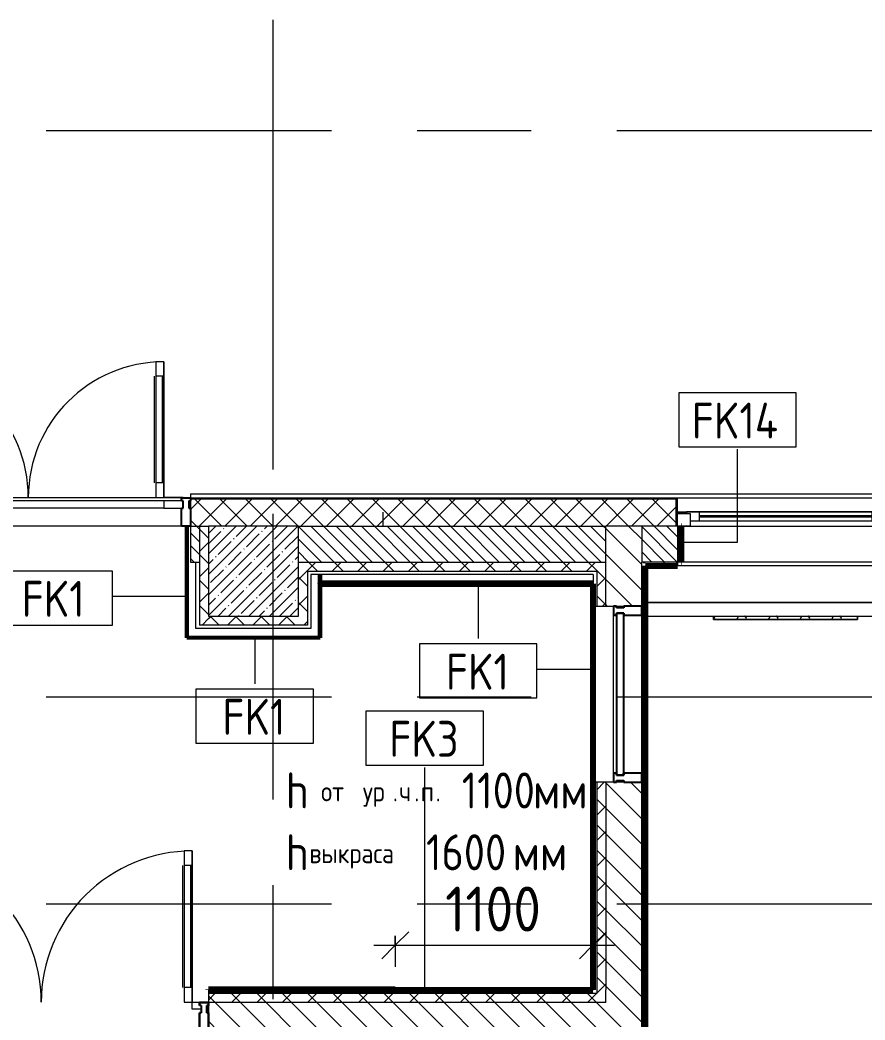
# Model space of a CAD drawing. Header units: millimetres. Extents: x 81711 to 274967, y -8553 to 29000.
# Drawn here: x 114552 to 119252, y 16353 to 21915 of the extents above; entities that cross this region are included whole.
import ezdxf

# ---------------------------------------------------------------- set-up
doc = ezdxf.new("R2010")
doc.units = ezdxf.units.MM
doc.linetypes.add('Осевая', pattern=[3175, 635, -476.25, 1587.5, -476.25])
for name, color, linetype, lineweight in [('A-ANNO-DIMS', 7, 'Continuous', 9), ('A-ANNO-DIMS-100', 7, 'Continuous', 9), ('A-DETL-GENF', 7, 'Continuous', 9), ('A-DOOR', 7, 'Continuous', 9), ('A-DOOR-1', 7, 'Continuous', 13), ('A-GLAZ', 7, 'Continuous', 9), ('A-GLAZ-1', 7, 'Continuous', 13), ('A-GLAZ-CURT', 7, 'Continuous', 9), ('A-GLAZ-CURT-1', 7, 'Continuous', 25), ('A-GLAZ-CWMG', 7, 'Continuous', 9), ('A-GLAZ-CWMG-1', 7, 'Continuous', 25), ('A-WALL', 7, 'Continuous', 9), ('A-WALL-IDEN', 7, 'Continuous', 9), ('G-ANNO-TEXT', 7, 'Continuous', 9), ('I-WALL', 7, 'Continuous', 9), ('S-COLS', 7, 'Continuous', 9), ('Знаки', 7, 'Continuous', 9), ('Оси', 7, 'Continuous', 9), ('Оси-2', 7, 'Осевая', 9)]:
    doc.layers.add(name, color=color, linetype=linetype, lineweight=lineweight)
for name, color, linetype, lineweight, true_color in [('A-WALL-1', 7, 'Continuous', 9, 0xc0c0c0), ('A-WALL-2', 7, 'Continuous', 9, 0xff80c0), ('A-WALL-3', 7, 'Continuous', 9, 0xe1dc04), ('I-WALL-11', 7, 'Continuous', 80, 0xe1dc04), ('I-WALL-19', 7, 'Continuous', 80, 0xffd2ff), ('I-WALL-5', 7, 'Continuous', 9, 0xc0c0c0), ('I-WALL-7', 7, 'Continuous', 53, 0xff80c0), ('I-WALL-8', 7, 'Continuous', 80, 0xff80c0), ('S-WALL-ANLY', 7, 'Continuous', 13, 0x008040), ('S-WALL-ANLY-1', 7, 'Continuous', 5, 0x008040), ('Знаки-1', 7, 'Continuous', 9, 0xdfdfdf), ('Знаки-2', 9, 'Continuous', 9, 0x808080)]:
    doc.layers.add(name, color=color, linetype=linetype, lineweight=lineweight, true_color=true_color)
doc.styles.add('GOST Common', font='GOST_Common.ttf', dxfattribs={"width": 0.9, "height": 200})
doc.styles.add('GOST Common_2', font='GOST_Common.ttf', dxfattribs={"width": 0.9, "height": 111.001935})
doc.styles.add('ISOCPEUR', font='isocpeur.ttf', dxfattribs={"width": 0.9, "height": 250})
doc.dimstyles.new('ISO-2_5_0_9К_БОЛЬШОЙ_1', dxfattribs={"dimscale": 304.8, "dimtxt": 248.995294, "dimasz": 0.492126, "dimexe": 0.393701, "dimexo": 0.984252, "dimgap": 0, "dimtad": 1, "dimdec": 0, "dimrnd": 10, "dimzin": 0, "dimdsep": 46, "dimtxsty": 'ISOCPEUR', "dimblk1": 'OBLIQUE', "dimblk2": 'OBLIQUE', "dimsah": 1, "dimcen": 0.09, "dimdle": 0.393701, "dimazin": 0, "dimtfac": 1, "dimtdec": 4, "dimtix": 1, "dimtmove": 0, "dimatfit": 3, "dimfxl": 1, "dimtvp": 1, "dimtolj": 1, "dimtzin": 0, "dimarcsym": 2})
pattern_1 = [(135, (0, 0), (-35.35534, -35.35534), [])]
pattern_2 = [(135, (0, 0), (-70.71068, -70.71068), [])]
pattern_3 = [(45, (0, 0), (-70.71068, 70.71068), []), (135, (0, 0), (-70.71068, -70.71068), [])]
pattern_4 = [(0, (0, 0), (121.92, 30.48), [10.058, -81.382, 10.058, -81.382, -487.68]), (0, (0, 0), (121.92, 30.48), [-182.88, 10.058, -172.822, 10.058, -81.382, -213.36]), (0, (0, 0), (121.92, 30.48), [-457.2, 10.058, -50.902, 10.058, -142.342]), (120, (45.72, 15.24), (-87.356454, 90.345817), [10.058, -81.382, 10.058, -81.382, -487.68]), (120, (45.72, 15.24), (-87.356454, 90.345817), [-182.88, 10.058, -172.822, 10.058, -81.382, -213.36]), (120, (45.72, 15.24), (-87.356454, 90.345817), [-457.2, 10.058, -50.902, 10.058, -142.342]), (240, (60.96, 76.2), (-34.563546, -120.825817), [10.058, -81.382, 10.058, -81.382, -487.68]), (240, (60.96, 76.2), (-34.563546, -120.825817), [-182.88, 10.058, -172.822, 10.058, -81.382, -213.36]), (240, (60.96, 76.2), (-34.563546, -120.825817), [-457.2, 10.058, -50.902, 10.058, -142.342])]

# ---------------------------------------------------------------- blocks, each defined once
blk = doc.blocks.new('Прямоугольный импост - Импост структурный с накладкой - 160мм-22852563-План отделки стен 1 этажа в осях 23_1-33')
at = {"layer": 'A-GLAZ-CWMG-1'}
for p, q in [((0, 140), (-50, 140)), ((-50, 140), (-50, 40)), ((0, 40), (0, 140)), ((-50, 40), (-40, 40)), ((-40, 0), (-50, 0)), ((-50, 0), (-50, -17)), ((-40, 40), (-40, 0)), ((-10, 0), (-10, 40)), ((-10, 40), (0, 40)), ((-50, -17), (0, -17)), ((-10, 0), (0, 0)), ((0, -17), (0, 0))]:
    blk.add_line(p, q, dxfattribs=at)
blk = doc.blocks.new('Дверь_Витражная_СКБ_2Ст - ВН-5-31911725-План отделки стен 1 этажа в осях 23_1-33')
at = {"layer": 'A-DETL-GENF'}
for p, q in [((-788, 770), (-743, 770)), ((-788, 770), (-788, 20)), ((-743, 770), (-788, 770)), ((-788, 770), (-788, 20)), ((-743, 770), (-743, 20)), ((-743, 20), (-743, 770)), ((752, 774), (707, 774)), ((707, 774), (707, 20)), ((752, 774), (707, 774)), ((707, 774), (707, 20)), ((752, 774), (752, 20)), ((752, 20), (752, 774)), ((-788, 690), (-743, 690)), ((-778, 690), (-778, 100)), ((-734, 690), (-734, 100)), ((698, 694), (698, 100)), ((752, 694), (707, 694)), ((742, 694), (742, 100)), ((-788, 100), (-743, 100)), ((752, 100), (707, 100)), ((-860, 20), (-860, 17)), ((-752, 20), (-860, 20)), ((-752, 20), (-860, 20)), ((-860, 20), (-860, 17)), ((-743, 20), (-788, 20)), ((-788, 20), (-743, 20)), ((-752, 17), (-752, 20)), ((-752, 17), (-752, 20)), ((707, 20), (752, 20)), ((707, 20), (752, 20)), ((752, 17), (752, 20)), ((752, 20), (860, 20)), ((752, 20), (752, 17)), ((860, 20), (752, 20)), ((860, 20), (860, 17)), ((860, 17), (860, 20))]:
    blk.add_line(p, q, dxfattribs=at)
at = {"layer": 'A-DOOR'}
for p, q in [((-752, 770), (-752, 20)), ((752, 774), (752, 20))]:
    blk.add_line(p, q, dxfattribs=at)
for centre, radius, start, end in [((-752, 20), 750, 360, 90), ((752, 20), 754, 90, 180)]:
    blk.add_arc(centre, radius, start, end, dxfattribs=at)
at = {"layer": 'A-DOOR-1'}
for p, q in [((-752, 0), (-850, 0)), ((-752, -40), (-752, 0)), ((850, 0), (752, 0)), ((752, 0), (752, -40)), ((-850, -40), (-752, -40)), ((752, -40), (850, -40))]:
    blk.add_line(p, q, dxfattribs=at)
blk = doc.blocks.new('Прямоугольный импост - Импост структурный с накладкой - 160мм-24260934-План отделки стен 1 этажа в осях 23_1-33')
at = {"layer": 'A-GLAZ-CWMG'}
for p, q in [((115450.4, 19257), (113750.4, 19257)), ((115352.4, 19240), (113848.4, 19240)), ((115352.4, 19200), (113848.4, 19200)), ((115450.4, 19100), (113750.4, 19100))]:
    blk.add_line(p, q, dxfattribs=at)
blk = doc.blocks.new('Дверь_Витражная_остекление_ - ВВ-14 остекление-32472302-План отделки стен 1 этажа в осях 23_1-33')
at = {"layer": 'A-DETL-GENF'}
for p, q in [((-790, -20), (-835, -20)), ((-835, -860), (-835, -20)), ((-790, -20), (-835, -20)), ((-835, -20), (-835, -860)), ((-790, -860), (-790, -20)), ((-790, -860), (-790, -20)), ((840, -850), (840, -20)), ((840, -20), (840, -850)), ((885, -850), (885, -20)), ((885, -850), (885, -20)), ((-835, -100), (-790, -100)), ((-825, -780), (-825, -100)), ((-781, -780), (-781, -100)), ((831, -770), (831, -100)), ((885, -100), (840, -100)), ((875, -770), (875, -100)), ((885, -770), (840, -770)), ((-835, -780), (-790, -780)), ((-835, -860), (-790, -860)), ((-835, -860), (-790, -860)), ((885, -850), (840, -850)), ((840, -850), (885, -850))]:
    blk.add_line(p, q, dxfattribs=at)
at = {"layer": 'A-DOOR'}
for p, q in [((-835, -860), (-835, -20)), ((835, -850), (835, -20))]:
    blk.add_line(p, q, dxfattribs=at)
for centre, radius, start, end in [((-835, -20), 840, 270, 0), ((835, -20), 830, 180, 270)]:
    blk.add_arc(centre, radius, start, end, dxfattribs=at)
at = {"layer": 'A-DOOR-1'}
for p, q in [((-885, 20), (-835, 20)), ((-835, 20), (-835, -20)), ((835, 20), (885, 20)), ((835, -20), (835, 20)), ((-885, -20), (-885, -17)), ((-835, -20), (-885, -20)), ((885, -20), (835, -20)), ((885, -17), (885, -20))]:
    blk.add_line(p, q, dxfattribs=at)
blk = doc.blocks.new('Прямоугольный импост - Импост структурный с накладкой - 160мм Темный-31915521-План отделки стен 1 этажа в осях 23_1-33')
at = {"layer": 'A-GLAZ-CWMG-1'}
for p, q in [((25, 17), (-25, 17)), ((-25, 17), (-25, 0)), ((-25, 0), (-15, 0)), ((-15, 0), (-15, -40)), ((15, 0), (25, 0)), ((15, 0), (15, -40)), ((25, 0), (25, 17)), ((-15, -40), (-25, -40)), ((-25, -40), (-25, -140)), ((25, -40), (15, -40)), ((25, -140), (25, -40)), ((-5, -140), (25, -140))]:
    blk.add_line(p, q, dxfattribs=at)
blk = doc.blocks.new('Системная панель - Стекло - 40мм-24262626-План отделки стен 1 этажа в осях 23_1-33')
at = {"layer": 'A-GLAZ-CURT'}
h = blk.add_hatch(dxfattribs=at)
h.set_pattern_fill('FP_34', color=256, style=0, pattern_type=2)
h.set_pattern_definition([(135, (18065, -117970), (-282.8427, -282.8427), [200, -600]), (135, (18165, -118170), (-282.8427, -282.8427), [600, -200]), (135, (18265, -117770), (-282.8427, -282.8427), [200, -600])])
h.paths.add_polyline_path([(450, 0), (450, 40), (-450, 40), (-450, 0), (-323.8, 0)])
at = {"layer": 'A-GLAZ-CURT-1'}
for p, q in [((450, 40), (-450, 40)), ((-450, 40), (-450, 0)), ((-450, 0), (450, 0)), ((450, 0), (450, 40))]:
    blk.add_line(p, q, dxfattribs=at)
blk = doc.blocks.new('Прямоугольный импост - Импост структурный с накладкой - 160мм-20958586-План отделки стен 1 этажа в осях 23_1-33')
at = {"layer": 'A-GLAZ-CWMG'}
for p, q in [((117853, 17725), (117853, 18605)), ((118010, 17725), (118010, 18605))]:
    blk.add_line(p, q, dxfattribs=at)
blk = doc.blocks.new('Прямоугольный импост - Импост структурный с накладкой - 160мм-24262627-План отделки стен 1 этажа в осях 23_1-33')
at = {"layer": 'A-GLAZ-CWMG-1'}
for p, q in [((-50, 0), (-50, 17)), ((-50, 17), (0, 17)), ((-40, 0), (-50, 0)), ((-40, -40), (-40, 0)), ((0, 0), (-10, 0)), ((-10, 0), (-10, -40)), ((0, 17), (0, 0)), ((-50, -140), (-50, -40)), ((-50, -40), (-40, -40)), ((-10, -40), (0, -40)), ((0, -40), (0, -140)), ((0, -140), (-50, -140))]:
    blk.add_line(p, q, dxfattribs=at)
blk = doc.blocks.new('Прямоугольный импост - Импост структурный с накладкой - 160мм-24262628-План отделки стен 1 этажа в осях 23_1-33')
at = {"layer": 'A-GLAZ-CWMG-1'}
for p, q in [((0, 17), (-50, 17)), ((-50, 17), (-50, 0)), ((-50, 0), (-40, 0)), ((-40, 0), (-40, -40)), ((-10, -40), (-10, 0)), ((-10, 0), (0, 0)), ((0, 0), (0, 17)), ((-40, -40), (-50, -40)), ((-50, -40), (-50, -140)), ((0, -40), (-10, -40)), ((0, -140), (0, -40)), ((-50, -140), (0, -140))]:
    blk.add_line(p, q, dxfattribs=at)
blk = doc.blocks.new('120_Окно_СКБ_1Ст - 120_Окно_СКБ_1Ст_1200х2500_h_ с форточкой-22889524-План отделки стен 1 этажа в осях 23_1-33')
at = {"layer": 'A-GLAZ'}
for p, q in [((600, 75), (-600, 75)), ((-600, 5), (-550, 5)), ((-480, 25), (480, 25)), ((480, 15), (-480, 15)), ((550, 5), (600, 5))]:
    blk.add_line(p, q, dxfattribs=at)
at = {"layer": 'A-GLAZ-1'}
for p, q in [((-600, 5), (-600, 75)), ((-600, 75), (-530, 75)), ((-530, 75), (-530, 5)), ((530, 5), (530, 75)), ((530, 75), (600, 75)), ((600, 75), (600, 5)), ((-530, 5), (-600, 5)), ((-530, 5), (-550, 5)), ((-550, 5), (-550, -5)), ((530, 45), (-530, 45)), ((-530, 45), (-530, 5)), ((-480, -5), (-480, 45)), ((480, -5), (480, 45)), ((530, 5), (530, 45)), ((600, 5), (530, 5)), ((550, 5), (530, 5)), ((550, -5), (550, 5)), ((-550, -5), (550, -5)), ((550, -5), (-550, -5))]:
    blk.add_line(p, q, dxfattribs=at)
blk = doc.blocks.new('BSC_Колонна _Прямоугольная - 500х500-V11-План отделки стен 1 этажа в осях 23_1-33')
at = {"layer": 'S-COLS'}
h = blk.add_hatch(dxfattribs=at)
h.set_pattern_fill('FP_52', color=256, style=0, pattern_type=2)
h.set_pattern_definition([(45, (-115850.45, -18850), (-57.024626, 57.024626), []), (45, (-115793.42, -18850), (-57.024626, 57.024626), [100.806, -20.161, 3.353, -16.808])])
h.paths.add_polyline_path([(-250, -250), (250, -250), (250, 250), (-250, 250), (-250, 247.7)])
for p, q in [((250, 250), (-250, 250)), ((-250, 250), (-250, -250)), ((250, -250), (250, 250)), ((-250, -250), (250, -250))]:
    blk.add_line(p, q, dxfattribs=at)
blk = doc.blocks.new('Прямоугольный импост - Импост структурный с накладкой - 160мм Темный-31239248-План отделки стен 1 этажа в осях 23_1-33')
at = {"layer": 'A-GLAZ-CWMG-1'}
for p, q in [((0, 17), (-50, 17)), ((-50, 17), (-50, 0)), ((-40, 0), (-50, 0)), ((-40, 0), (-40, -40)), ((-10, -40), (-10, 0)), ((-10, 0), (0, 0)), ((0, 0), (0, 17)), ((-40, -40), (-50, -40)), ((-50, -40), (-50, -140)), ((0, -40), (-10, -40)), ((0, -140), (0, -40)), ((-50, -140), (-20, -140))]:
    blk.add_line(p, q, dxfattribs=at)
blk = doc.blocks.new('Съемный металлический экран с перфорацией - E3-V61-План отделки стен 1 этажа в осях 23_1-33')
at = {"layer": 'Знаки'}
h = blk.add_hatch(dxfattribs=at)
h.set_pattern_fill('FP_73', color=256, style=0, pattern_type=2)
h.set_pattern_definition([(0, (-118391.406, -18580), (0, 50.8), [13.612, -74.376]), (60, (-118366.006, -18573.194), (-43.99409, 25.4), [13.612, -74.376]), (120, (-118359.2, -18547.794), (-43.99409, -25.4), [13.612, -74.376]), (30, (-118377.79, -18580), (9e-05, 101.599843), [13.612, -87.988]), (30, (-118403.19, -18536.01), (9e-05, 101.599843), [13.612, -87.988]), (150, (-118391.41, -18580), (-87.98809, -50.799843), [13.612, -87.988]), (150, (-118366.01, -18536.01), (-87.98809, -50.799843), [13.612, -87.988]), (90, (-118359.2, -18561.41), (-87.988, 50.8), [13.612, -87.988]), (90, (-118410, -18561.41), (-87.988, 50.8), [13.612, -87.988])])
h.paths.add_polyline_path([(715.2, 0), (800, 0), (800, 20), (0, 20), (0, 0), (49.9, 0)])
at = {"layer": 'Знаки-1'}
for p, q in [((0, 0), (0, 20)), ((800, 0), (0, 0)), ((800, 20), (800, 0))]:
    blk.add_line(p, q, dxfattribs=at)
at = {"layer": 'Знаки-2'}
for p, q in [((0, 20), (0, 0)), ((0, 0), (800, 0)), ((800, 0), (800, 20))]:
    blk.add_line(p, q, dxfattribs=at)
blk = doc.blocks.new('Зашивка приборов отопления2 - Зашивка приборов отопления-33269377-План отделки стен 1 этажа в осях 23_1-33')
at = {"layer": 'A-WALL-1'}
for p, q in [((119390, 18900), (118230, 18900)), ((120680.1, 18675), (120680.1, 18880)), ((118030, 18675), (120680.1, 18675)), ((120680.1, 18675), (118030, 18675)), ((120680.1, 18600), (120680.1, 18675)), ((118030, 18600), (120680.1, 18600))]:
    blk.add_line(p, q, dxfattribs=at)
blk = doc.blocks.new('М_стена_0001 - Типоразмер_без рамки-25382661-План отделки стен 1 этажа в осях 23_1-33')
at = {"layer": 'A-WALL-IDEN'}
for p, q in [((3.258, 1.523), (-3.273, 1.523)), ((-3.273, 1.523), (-3.273, -1.477)), ((3.258, -1.477), (3.258, 1.523)), ((-3.273, -1.477), (3.258, -1.477))]:
    blk.add_line(p, q, dxfattribs=at)
blk = doc.blocks.new('DIMBLOCK27-План отделки стен 1 этажа в осях 23_1-33')
at = {"layer": 'A-ANNO-DIMS-100'}
for p, q in [((117739, 16574.6), (117739, 16888.6)), ((116639.5, 16822), (116639.5, 16648.6)), ((116639.5, 16768.6), (116639.5, 16822)), ((116519.5, 16768.6), (117859, 16768.6)), ((117739, 16768.6), (117739, 16574.6))]:
    blk.add_line(p, q, dxfattribs=at)
at = {"layer": 'A-ANNO-DIMS-100', "lineweight": 20}
for p, q in [((116639.5, 16768.6), (116714.5, 16843.6)), ((117739, 16768.6), (117814, 16843.6)), ((116639.5, 16768.6), (116564.5, 16693.6)), ((117739, 16768.6), (117664, 16693.6))]:
    blk.add_line(p, q, dxfattribs=at)
at = {"layer": 'A-ANNO-DIMS-100', "color": 0, "insert": (116916.3, 17095.2), "char_height": 250, "width": 655.049, "attachment_point": 1, "line_spacing_factor": 1.149209, "style": 'ISOCPEUR'}
blk.add_mtext('1100', dxfattribs=at)
blk = doc.blocks.new('_Oblique')
at = {"color": 0, "linetype": 'ByBlock', "lineweight": -2}
blk.add_line((-0.5, -0.5), (0.5, 0.5), dxfattribs=at)

msp = doc.modelspace()

# ---------------------------------------------------------------- hatches: boundary and pattern name
at = {"layer": 'A-WALL'}
h = msp.add_hatch(dxfattribs=at)
h.set_pattern_fill('FP_5', color=256, style=0, pattern_type=2)
h.set_pattern_definition(pattern_3)
h.paths.add_polyline_path([(115798.8, 19100), (118202, 19100), (118202, 19250), (115500.4, 19250), (115500.4, 19100), (115600.4, 19100)])
h.paths.add_polyline_path([(112908.8, 19100), (112850.4, 19180.7), (112850.4, 19250), (112790.5, 19250), (112800.4, 19236.2), (112800.4, 19100), (112899, 19100)])
h.paths.add_polyline_path([(120860, 19100), (120860, 19250), (119418, 19250), (119418, 19100), (120852, 19100)])
h = msp.add_hatch(dxfattribs=at)
h.set_pattern_fill('FP_1', color=256, style=0, pattern_type=2)
h.set_pattern_definition(pattern_1)
h.paths.add_polyline_path([(111100, 18900), (112750.4, 18900), (112750.4, 19100), (111090, 19100), (111090, 18900)])
h.paths.add_polyline_path([(112820.4, 18900), (112850.4, 18900), (112850.4, 19100), (112800.4, 19100), (112800.4, 18900)])
h.paths.add_polyline_path([(117794.6, 18900), (117810, 18900), (117810, 19100), (116100.4, 19100), (116100.4, 18900), (116464.1, 18900)])
h.paths.add_polyline_path([(115500.4, 18900), (115550.4, 18900), (115550.4, 19100), (115500.4, 19100), (115500.4, 19097.7)])
h = msp.add_hatch(dxfattribs=at)
h.set_pattern_fill('FP_1', color=256, style=0, pattern_type=2)
h.set_pattern_definition(pattern_1)
h.paths.add_polyline_path([(118010, 18900), (118210, 18900), (118210, 19100), (118010, 19100), (118010, 19097.7)])
h.paths.add_polyline_path([(120930, 18900), (120930, 19100), (119410, 19100), (119410, 18900), (120455.8, 18900)])
at = {"layer": 'I-WALL'}
h = msp.add_hatch(dxfattribs=at)
h.set_pattern_fill('FP_5', color=256, style=0, pattern_type=2)
h.set_pattern_definition(pattern_3)
h.paths.add_polyline_path([(115550.4, 18550), (115600.4, 18550), (115600.4, 19100), (115550.4, 19100), (115550.4, 18600)])
h = msp.add_hatch(dxfattribs=at)
h.set_pattern_fill('FP_4', color=256, style=0, pattern_type=2)
h.set_pattern_definition(pattern_2)
h.paths.add_polyline_path([(117810, 16450), (118010, 16450), (118010, 17675), (117810, 17675), (117810, 16520)])
h.paths.add_polyline_path([(118010, 18655), (118010, 19100), (117810, 19100), (117810, 18655)])
h = msp.add_hatch(dxfattribs=at)
h.set_pattern_fill('FP_64', color=256, style=0, pattern_type=2)
h.set_pattern_definition(pattern_4)
h.paths.add_polyline_path([(118210, 18900), (118230, 18900), (118230, 19098), (118210, 19097.7)])
h = msp.add_hatch(dxfattribs=at)
h.set_pattern_fill('FP_5', color=256, style=0, pattern_type=2)
h.set_pattern_definition(pattern_3)
h.paths.add_polyline_path([(116464.1, 18850), (117760, 18850), (117760, 18900), (116100.4, 18900), (116100.4, 18850), (116150.4, 18850)])
h = msp.add_hatch(dxfattribs=at)
h.set_pattern_fill('FP_5', color=256, style=0, pattern_type=2)
h.set_pattern_definition(pattern_3)
h.paths.add_polyline_path([(117810, 16500), (117810, 17675), (117760, 17675), (117760, 16500)])
h.paths.add_polyline_path([(117760, 18655), (117810, 18655), (117810, 18900), (117760, 18900), (117760, 18850)])
h = msp.add_hatch(dxfattribs=at)
h.set_pattern_fill('FP_64', color=256, style=0, pattern_type=2)
h.set_pattern_definition(pattern_4)
h.paths.add_polyline_path([(118210, 18880), (118210, 18900), (118010, 18900), (118010, 18880), (118031, 18880)])
h.paths.add_polyline_path([(120910, 18880), (120910, 18900), (119410, 18900), (119410, 18880), (120897, 18880)])
h = msp.add_hatch(dxfattribs=at)
h.set_pattern_fill('FP_64', color=256, style=0, pattern_type=2)
h.set_pattern_definition(pattern_4)
h.paths.add_polyline_path([(118010, 13620), (118030, 13620), (118030, 14400), (118018, 14400), (118018, 14370), (118010, 14370)])
h.paths.add_polyline_path([(118018, 15350), (118030, 15350), (118030, 17675), (118010, 17675), (118010, 15380), (118018, 15380)])
h.paths.add_polyline_path([(118030, 18655), (118030, 18880), (118010, 18880), (118010, 18655)])
h = msp.add_hatch(dxfattribs=at)
h.set_pattern_fill('FP_5', color=256, style=0, pattern_type=2)
h.set_pattern_definition(pattern_3)
h.paths.add_polyline_path([(116150.4, 18600), (116150.4, 18850), (116100.4, 18850), (116100.4, 18600)])
h = msp.add_hatch(dxfattribs=at)
h.set_pattern_fill('FP_5', color=256, style=0, pattern_type=2)
h.set_pattern_definition(pattern_3)
h.paths.add_polyline_path([(116150.4, 18550), (116150.4, 18600), (115600.4, 18600), (115600.4, 18550), (116100.4, 18550)])
h = msp.add_hatch(dxfattribs=at)
h.set_pattern_fill('FP_5', color=256, style=0, pattern_type=2)
h.set_pattern_definition(pattern_3)
h.paths.add_polyline_path([(117810, 16450), (117810, 16500), (115600.4, 16500), (115600.4, 16450), (116464.1, 16450)])
h = msp.add_hatch(dxfattribs=at)
h.set_pattern_fill('FP_4', color=256, style=0, pattern_type=2)
h.set_pattern_definition(pattern_2)
h.paths.add_polyline_path([(116143.8, 16250), (118010, 16250), (118010, 16450), (115600.4, 16450), (115600.4, 16293), (116143.8, 16293)])

# ---------------------------------------------------------------- linework, layer by layer
at = {"layer": 'A-WALL'}
for p, q in [((118205, 19253), (115500.4, 19253)), ((118202, 19250), (115500.4, 19250)), ((118202, 19100), (118202, 19250)), ((118205, 19100), (118205, 19253)), ((115500.4, 19100), (115530.4, 19100)), ((115550.4, 19100), (115550.4, 18550)), ((116100.4, 19100), (117810, 19100)), ((117810, 18655), (117810, 19100)), ((118210, 19100), (118010, 19100)), ((118010, 19100), (118010, 18900)), ((115530.4, 18900), (115550.4, 18900)), ((118030, 18880), (118031, 18880)), ((118030, 18655), (118030, 18880)), ((116150.4, 18850), (117760, 18850)), ((116150.4, 18850), (116150.4, 18550)), ((117760, 18850), (117760, 18655)), ((117740, 18780), (117740, 18779)), ((116150.4, 18550), (115550.4, 18550)), ((117740, 17675), (117740, 16520)), ((117760, 17675), (117760, 16500)), ((117810, 17675), (117810, 16520)), ((117739, 16520), (117740, 16520)), ((117760, 16500), (115600.4, 16500))]:
    msp.add_line(p, q, dxfattribs=at)
at = {"layer": 'A-WALL-1'}
for p, q in [((115500.4, 19280), (115500.4, 18900)), ((115500.4, 19280), (124672.1, 19280)), ((115500.4, 19258), (124672, 19258)), ((118210, 19098), (118210, 19258)), ((115500.4, 18900), (115530.4, 18900)), ((116100.4, 18900), (117810, 18900)), ((119389, 18900), (118231, 18900))]:
    msp.add_line(p, q, dxfattribs=at)
at = {"layer": 'A-WALL-2'}
for p, q in [((118210, 18880), (118031, 18880)), ((117740, 18655), (117740, 18779))]:
    msp.add_line(p, q, dxfattribs=at)
at = {"layer": 'A-WALL-3'}
for p, q in [((117739, 16520), (116639.5, 16520)), ((117739, 16521), (117739, 16520))]:
    msp.add_line(p, q, dxfattribs=at)
at = {"layer": 'A-WALL-IDEN'}
for p, q in [((118542.2, 19011.3), (118542.2, 19527.2)), ((118244.9, 19011.3), (118542.2, 19011.3)), ((117100.2, 18779.5), (117100.2, 18474.6)), ((115479.9, 18707.9), (115067.4, 18707.9)), ((115857.4, 18479.5), (115857.4, 18223.7)), ((117739.5, 18302.6), (117426.8, 18302.6)), ((116802.9, 16520.5), (116802.9, 17757.1))]:
    msp.add_line(p, q, dxfattribs=at)
at = {"layer": 'I-WALL-11'}
for p, q in [((115600.4, 16521), (117739, 16521)), ((116639.5, 16522), (116639.5, 16520))]:
    msp.add_line(p, q, dxfattribs=at)
at = {"layer": 'I-WALL-19'}
for p, q in [((118230, 19098), (118230, 18900)), ((118231, 19098), (118230, 19098)), ((118231, 18900), (118231, 19098)), ((118230, 18900), (118231, 18900))]:
    msp.add_line(p, q, dxfattribs=at)
at = {"layer": 'I-WALL-5'}
for p, q in [((115530.4, 19100), (115600.4, 19100)), ((118010, 19100), (117810, 19100)), ((118210, 19098), (118210, 18880)), ((118230, 19098), (118210, 19098)), ((115530.4, 18530), (115530.4, 18900)), ((118010, 18655), (118010, 18900)), ((118230, 18900), (118010, 18900)), ((119410, 18880), (118210, 18880)), ((117740, 18830), (116170.4, 18830)), ((116170.4, 18830), (116170.4, 18530)), ((117740, 18830), (117740, 18780)), ((117740, 18655), (118030, 18655)), ((116170.4, 18530), (115530.4, 18530)), ((118030, 17675), (117740, 17675)), ((118010, 15380), (118010, 17675)), ((115600.4, 16520), (115600.4, 16250)), ((115600.4, 16520), (116639.5, 16520)), ((117810, 16450), (117810, 16520)), ((117810, 16450), (115600.4, 16450))]:
    msp.add_line(p, q, dxfattribs=at)
at = {"layer": 'I-WALL-7'}
for p, q in [((115479.4, 18479), (115479.4, 19100)), ((115480.4, 19100), (115480.4, 18480)), ((116220.4, 18480), (116220.4, 18830)), ((116221.4, 18830), (116221.4, 18479)), ((116221.4, 18479), (115479.4, 18479)), ((115480.4, 18480), (116220.4, 18480)), ((116639.5, 16522), (117739, 16522))]:
    msp.add_line(p, q, dxfattribs=at)
at = {"layer": 'I-WALL-8'}
for p, q in [((118031, 15350), (118031, 18879)), ((118031, 18879), (118210, 18879)), ((118210, 18879), (118210, 18880)), ((117740, 18780), (116221.4, 18780)), ((116221.4, 18780), (116221.4, 18779)), ((116221.4, 18779), (117739, 18779)), ((117739, 18779), (117739, 16521)), ((117740, 17675), (117740, 18655)), ((118030, 18655), (118030, 15350)), ((116639.5, 16522), (115600.4, 16522)), ((115600.4, 16521), (115600.4, 16522))]:
    msp.add_line(p, q, dxfattribs=at)
at = {"layer": 'S-WALL-ANLY'}
msp.add_line((118210, 19179), (118260, 19179), dxfattribs=at)
at = {"layer": 'S-WALL-ANLY-1'}
msp.add_line((116571, 19177.5), (116571, 19100), dxfattribs=at)
at = {"layer": 'Оси'}
msp.add_line((115960, 19415.1), (115960, 21915.1), dxfattribs=at)
at = {"layer": 'Оси-2'}
for p, q in [((85010.7, 21300), (122580, 21300)), ((115960, 593.7), (115960, 19415.1)), ((85010.7, 18150), (122760, 18150)), ((85010.7, 17000), (122760, 17000))]:
    msp.add_line(p, q, dxfattribs=at)

# ---------------------------------------------------------------- block references
at = {"layer": 'A-DOOR'}
msp.add_blockref('Дверь_Витражная_СКБ_2Ст - ВН-5-31911725-План отделки стен 1 этажа в осях 23_1-33', (114600.4, 19240), dxfattribs=at)
at = {"layer": 'A-DOOR', "rotation": 180}
msp.add_blockref('Дверь_Витражная_остекление_ - ВВ-14 остекление-32472302-План отделки стен 1 этажа в осях 23_1-33', (114675.4, 16433), dxfattribs=at)
at = {"layer": 'A-GLAZ', "rotation": 180}
msp.add_blockref('120_Окно_СКБ_1Ст - 120_Окно_СКБ_1Ст_1200х2500_h_ с форточкой-22889524-План отделки стен 1 этажа в осях 23_1-33', (118810, 19175), dxfattribs=at)
at = {"layer": 'A-GLAZ-CURT', "rotation": 269.9999999999995}
msp.add_blockref('Системная панель - Стекло - 40мм-24262626-План отделки стен 1 этажа в осях 23_1-33', (117870, 18165), dxfattribs=at)
at = {"layer": 'A-GLAZ-CWMG'}
for name, p in [('Прямоугольный импост - Импост структурный с накладкой - 160мм-24260934-План отделки стен 1 этажа в осях 23_1-33', (0, 0)), ('Прямоугольный импост - Импост структурный с накладкой - 160мм-20958586-План отделки стен 1 этажа в осях 23_1-33', (0, 0)), ('Прямоугольный импост - Импост структурный с накладкой - 160мм Темный-31239248-План отделки стен 1 этажа в осях 23_1-33', (115600.4, 16433))]:
    msp.add_blockref(name, p, dxfattribs=at)
at = {"layer": 'A-GLAZ-CWMG', "rotation": 89.99999999999955}
msp.add_blockref('Прямоугольный импост - Импост структурный с накладкой - 160мм-24262628-План отделки стен 1 этажа в осях 23_1-33', (117870, 18655), dxfattribs=at)
at = {"layer": 'A-GLAZ-CWMG', "extrusion": (0, 0, -1), "rotation": 270.0000000000005}
msp.add_blockref('Прямоугольный импост - Импост структурный с накладкой - 160мм-24262627-План отделки стен 1 этажа в осях 23_1-33', (-117870, 17675), dxfattribs=at)
at = {"layer": 'A-GLAZ-CWMG-1', "extrusion": (0, 0, -1), "rotation": 180}
msp.add_blockref('Прямоугольный импост - Импост структурный с накладкой - 160мм-22852563-План отделки стен 1 этажа в осях 23_1-33', (-115500.4, 19240), dxfattribs=at)
at = {"layer": 'A-GLAZ-CWMG-1', "extrusion": (0, 0, -1)}
msp.add_blockref('Прямоугольный импост - Импост структурный с накладкой - 160мм Темный-31915521-План отделки стен 1 этажа в осях 23_1-33', (-115575.4, 16433), dxfattribs=at)
at = {"layer": 'A-WALL-1'}
msp.add_blockref('Зашивка приборов отопления2 - Зашивка приборов отопления-33269377-План отделки стен 1 этажа в осях 23_1-33', (0, 0), dxfattribs=at)
at = {"layer": 'A-WALL-IDEN', "xscale": 99.99999999999993, "yscale": 99.99999999999993, "zscale": 99.99999999999993}
for p in [(118543, 19688.8), (114741.7, 18697.5), (117101, 18292.1), (115858.1, 18041.2), (116803.7, 17918.7)]:
    msp.add_blockref('М_стена_0001 - Типоразмер_без рамки-25382661-План отделки стен 1 этажа в осях 23_1-33', p, dxfattribs=at)
at = {"layer": 'S-COLS'}
msp.add_blockref('BSC_Колонна _Прямоугольная - 500х500-V11-План отделки стен 1 этажа в осях 23_1-33', (115850.4, 18850), dxfattribs=at)
at = {"layer": 'Знаки-1'}
msp.add_blockref('Съемный металлический экран с перфорацией - E3-V61-План отделки стен 1 этажа в осях 23_1-33', (118410, 18580), dxfattribs=at)

# ---------------------------------------------------------------- texts
at = {"layer": 'A-WALL-IDEN', "char_height": 200, "attachment_point": 1, "style": 'GOST Common'}
for s, insert, width in [('FK14', (118288.5, 19786.8), 627.721), ('FK1', (114561.4, 18795.5), 447.342), ('FK1', (116920.8, 18390.2), 447.342), ('FK1', (115677.9, 18139.2), 447.342), ('FK3', (116605.9, 18016.7), 490.633)]:
    msp.add_mtext(s, dxfattribs=dict(at, insert=insert, width=width))
at = {"layer": 'G-ANNO-TEXT', "attachment_point": 1}
for s, insert, char_height, width, style in [('h ', (116030.5, 17729.7), 200, 238.101, 'GOST Common'), (' 1100', (116899.7, 17729.7), 200, 613.291, 'GOST Common'), ('от', (116227, 17680.1), 111, 230.886, 'GOST Common_2'), ('\\fGOST Common|b0|i0|c204|p34|;\\W.9; ', (116417.5, 17680.1), 111.002, 50.506, 'GOST Common_2'), ('ур', (116459.1, 17680.1), 111, 202.025, 'GOST Common_2'), ('\\fGOST Common|b0|i0|c204|p34|;\\W.9;ч', (116661.6, 17680.1), 111.002, 101.013, 'GOST Common_2'), ('\\fGOST Common|b0|i0|c204|p34|;\\W.9;п', (116780.6, 17680.1), 111.002, 101.013, 'GOST Common_2'), ('мм', (117405.7, 17729.7), 200, 360.759, 'GOST Common'), ('\\fGOST Common|b0|i0|c204|p34|;\\W.9;.', (116625.8, 17680.1), 111.002, 43.291, 'GOST Common_2'), ('\\fGOST Common|b0|i0|c204|p34|;\\W.9;.', (116744.9, 17680.1), 111.002, 43.291, 'GOST Common_2'), ('\\fGOST Common|b0|i0|c204|p34|;\\W.9;.', (116864, 17680.1), 111.002, 43.291, 'GOST Common_2'), ('\\fGOST Common|b0|i0|c204|p34|;\\W.9;h', (116030.5, 17385.7), 200, 158.734, 'GOST Common'), ('1600', (116810.4, 17385.7), 200, 584.43, 'GOST Common'), ('выкраса', (116161.5, 17336.1), 111, 735.949, 'GOST Common_2'), ('\\fGOST Common|b0|i0|c204|p34|;\\W.9; ', (116768.7, 17336.1), 111.002, 50.506, 'GOST Common_2'), ('мм', (117292.6, 17385.7), 200, 360.759, 'GOST Common')]:
    msp.add_mtext(s, dxfattribs=dict(at, insert=insert, char_height=char_height, width=width, style=style))

# ---------------------------------------------------------------- dimensions: what is measured, and where the dimension line sits
at = {"layer": 'A-ANNO-DIMS'}
dim = msp.add_linear_dim(base=(117738.9999857, 16768.5649647), p1=(116639.4999857, 16521.9999826), p2=(117738.9999857, 16874.6309819), dimstyle='ISO-2_5_0_9К_БОЛЬШОЙ_1', override={"dimpost": '<>', "dimfxl": 1154.663965}, dxfattribs=at)
dim.commit()
dim.dimension.update_dxf_attribs({"geometry": 'DIMBLOCK27-План отделки стен 1 этажа в осях 23_1-33', "text_midpoint": (117189.2499857, 16893.5649647)})

doc.saveas('drawing.dxf')
